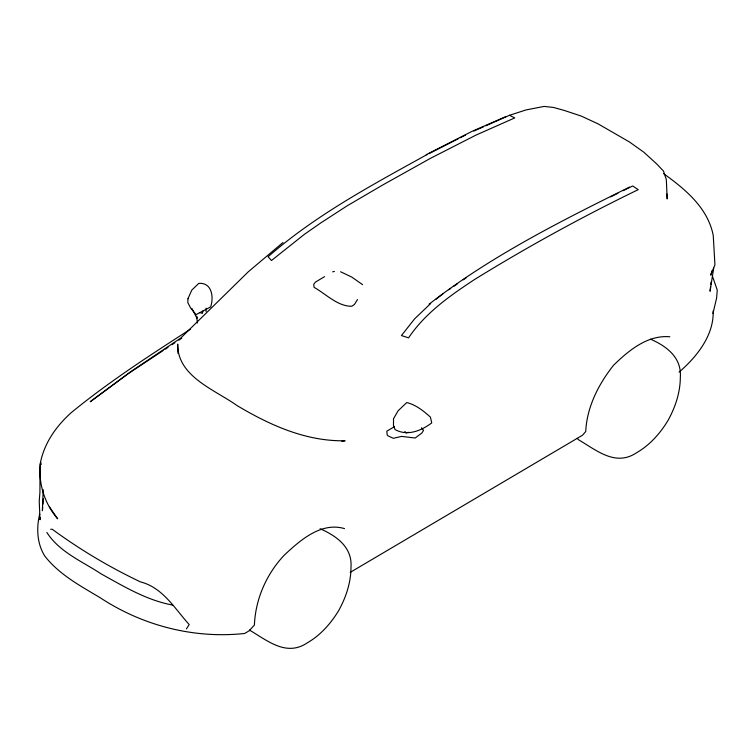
<?xml version="1.0" encoding="UTF-8"?>
<svg xmlns="http://www.w3.org/2000/svg" width="755" height="755" viewBox="0 0 755 755"><rect width="100%" height="100%" fill="white"/><g stroke="black" fill="none" stroke-linecap="round" stroke-linejoin="round"><path stroke-width="1.13" d="M713.683 268.082L710.059 291.27L710.578 286.617M43.214 489.674L42.393 510.748L42.667 507.445M42.941 504.142L43.403 498.63M710.842 284.295L711.106 281.964M40.355 517.553L40.015 519.695L39.222 501.178L39.921 492.411L40.053 464.684C43.63 443.921 55.794 426.556 71.197 412.674C108.72 381.936 149.603 355.492 190.345 329.246M39.704 514.098C36.24 527.953 37.033 543.949 44.847 556.133C59.239 574.583 80.341 585.871 100.056 597.649C142.591 625.659 193.799 638.947 244.601 633.473L249.056 630.906L254.407 625.046C255.454 599.13 266.421 574.102 284.182 555.236C300.103 540.372 321.045 521.705 344.507 528.604M202.887 310.975L202.387 313.353L199.377 312.466M712.965 313.542L716.637 297.885L717.25 290.071L712.361 275.934M712.182 270.403L710.681 275.179L714.938 264.92L713.248 235.541C707.954 207.936 685.266 189.194 663.617 173.669M357.502 299.575L354.397 304.473L351.773 306.266C337.627 306.464 325.896 293.921 314.089 287.362L313.721 284.295L315.533 282.03L324.593 276.632M186.438 628.887L189.203 624.564C174.764 608.69 162.948 587.645 140.562 581.926C109.569 567.25 79.87 549.546 52.293 529.283L50.67 529.246M282.965 242.506L248.206 271.875L180.69 338.108L131.446 371.186L90.222 401.736L127.906 373.885L163.127 350.546M429.114 304.171C490.288 256.502 560.267 221.338 629.547 187.089M430.661 303.538L414.533 318.931L401.443 335.56L408.578 337.853C425.169 313.07 449.867 295.781 474.385 279.614C527.415 246.857 582.143 216.855 638.23 189.647L632.69 185.966L623.215 190.647M435.965 299.32L443.043 293.704M679.104 372.121C696.657 356.964 714.06 335.343 713.164 310.937M448.8 289.741L450.716 288.419M453.604 286.438L457.436 283.795M463.202 279.841L466.08 277.859M165.09 349.254L168.025 347.309M171.942 344.714L174.877 342.77M178.784 340.175L181.719 338.231M394.365 426.764L386.815 431.124L387.164 434.776L387.891 435.805L393.355 438.306L401.518 436.399L415.175 438.013L421.932 432.983L423.527 430.312L421.432 427.755M426.207 154.681L472.017 131.351L506.256 116.449M426.934 154.699L424.857 155.766C370.488 185.872 315.099 215.562 268.091 256.747L271.47 260.513L304.435 234.295L320.63 223.027L347.385 205.681L383.002 184.833L430.19 158.474L476.103 135.032L514.797 117.903L509.465 115.307L485.729 125.802M429.019 153.643L458.143 138.826M460.22 137.769L465.429 135.126M610.587 196.885L617.949 193.252M473.866 131.049L483.577 126.755M350.216 572.375L582.539 435.201L585.738 431.501C586.852 407.105 598.526 384.229 613.466 365.363C628.424 350.679 647.573 334.72 669.883 336.777M408.332 432.256L406.19 432.993L404.888 431.445M509.465 115.307L525.99 109.947L544.119 106.417L553.5 107.446L564.617 110.541L581.341 116.11L598.215 123.943L629.406 141.949L643.732 152.132L656.633 163.863L663.485 171.083L666.325 179.586L667.203 198.961L666.948 193.969M332.644 271.838L334.408 271.413M341.807 441.354L345.111 440.769C306.002 441.533 269.743 425.103 236.825 405.435C214.75 389.627 177.274 376.575 177.689 344.11L178.02 353.434M172.678 605.066C146.753 600.367 123.763 586.39 101.038 573.828C82.37 561.465 59.324 552.056 46.876 532.435M340.609 271.762L351.688 277.038L362.598 284.654M650.442 339.155C666.74 346.149 681.737 357.681 680.331 377.226C680.283 392.468 675.338 407.143 668.062 420.393C660.229 433.323 649.989 444.94 636.814 452.604C615.769 466.845 597.082 450.688 578.821 439.929L577.094 438.325M320.092 528.726C336.598 535.974 352.481 547.271 350.99 567.373C350.933 582.615 345.998 597.29 338.712 610.54C330.879 623.47 320.639 635.087 307.474 642.75C286.428 656.992 267.732 640.835 249.471 630.076M49.368 506.784L57.654 518.808C44.3 503.349 37.873 482.605 40.619 462.334L41.195 464.533M191.883 308.418L196.97 318.308L196.621 316.175L197.423 323.046M206.068 308.163L206.068 311.56M393.515 418.77L393.478 425.48L395.063 429.576C407.568 436.475 421.29 430.718 431.756 422.894L430.425 417.166C423.612 410.928 415.882 404.831 406.785 402.547L398.083 410.805L393.515 418.77M187.948 298.772L187.835 302.642L190.637 308.012L196.036 314.665L210.607 306.936C214.033 297.253 211.891 282.153 198.735 283.408L191.77 290.118L187.948 298.772"/></g></svg>
